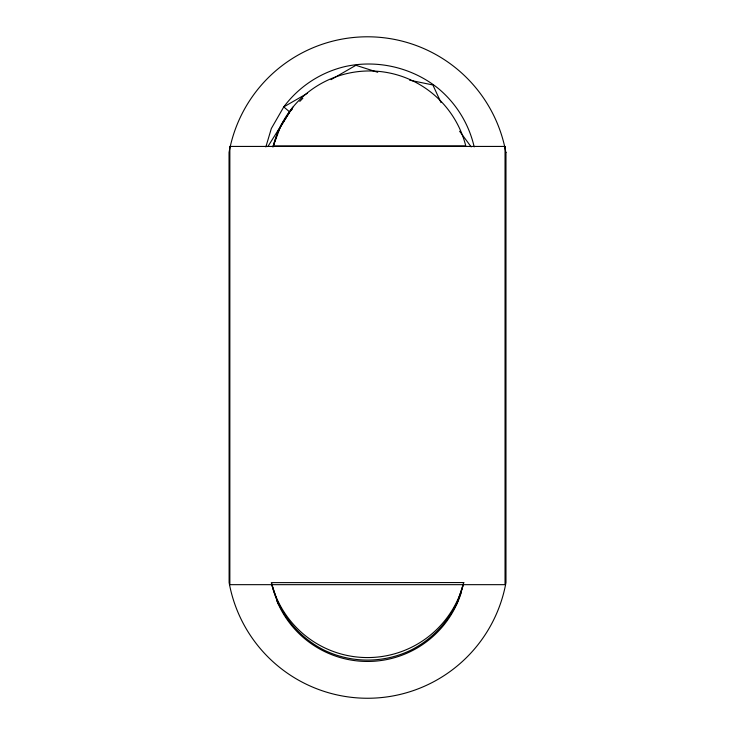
<?xml version="1.0" encoding="UTF-8"?>
<svg xmlns="http://www.w3.org/2000/svg" width="735" height="735" viewBox="0 0 735 735"><rect width="100%" height="100%" fill="white"/><g stroke="black" fill="none" stroke-linecap="round" stroke-linejoin="round"><path stroke-width="1.1" d="M265.849 146.954L271.344 128.506L283.765 106.915A107.117 107.117 0 0 1 345.055 66.563C377.772 59.342 412.748 67.657 438.721 88.825A107.117 107.117 0 0 1 474.176 146.899M272.933 147.064L278.087 131.106L289.627 111.895L292.502 108.927M456.922 603.821L463.316 583.976M463.436 583.608C457.005 612.393 437.123 636.905 410.902 650.153A99.666 99.666 0 0 1 324.153 650.153C297.923 636.905 278.041 612.384 271.619 583.599M273.291 145.971L465.769 145.907A99.253 99.253 0 0 0 273.291 145.971L280.926 125.492L292.861 107.181M267.862 146.596L289.627 111.895L283.765 106.915L307.359 93.308M299.77 101.43L302.838 98.26M331.035 79.646L355.905 65.296L377.726 72.278M409.634 80.198L432.869 84.966L440.982 102.569M459.605 131.243L471.199 146.917M271.619 583.553L278.188 603.885M461.314 592.346A98.159 98.159 0 0 1 276.847 600.817M505.037 146.43L229.853 146.43L229.853 584.665L505.037 584.665L505.037 146.43M505.974 152.375L505.855 152.375A140.651 140.651 0 0 0 229.044 152.448L229.118 582.561A140.661 140.661 0 0 0 505.974 582.561L505.974 152.375M463.776 582.561L271.298 582.625A99.253 99.253 0 0 0 463.776 582.561"/></g></svg>
